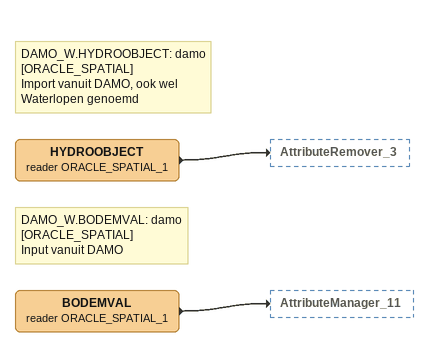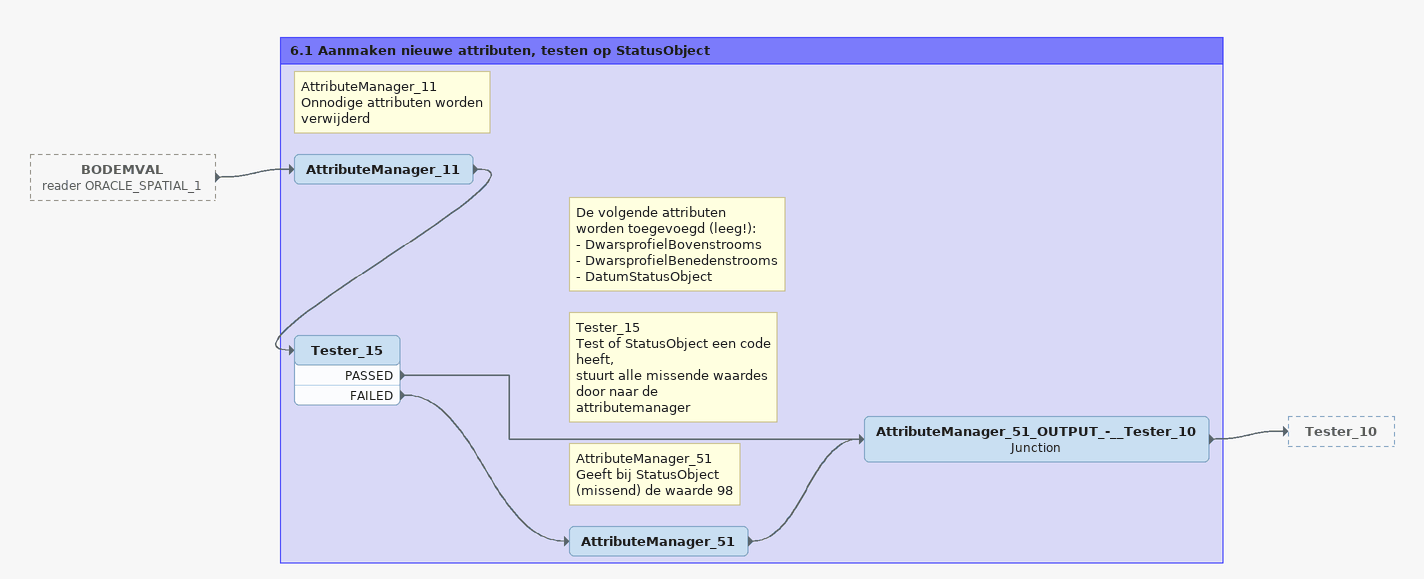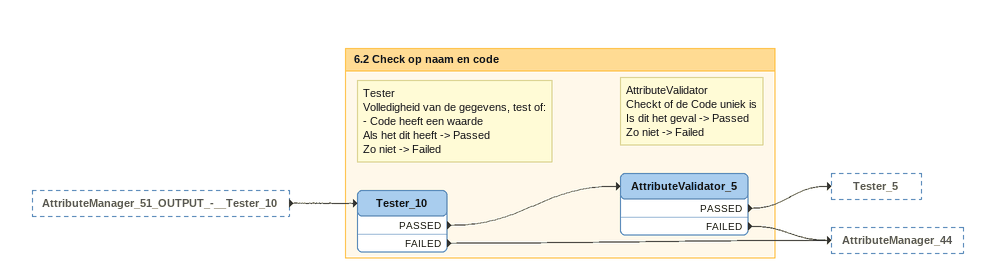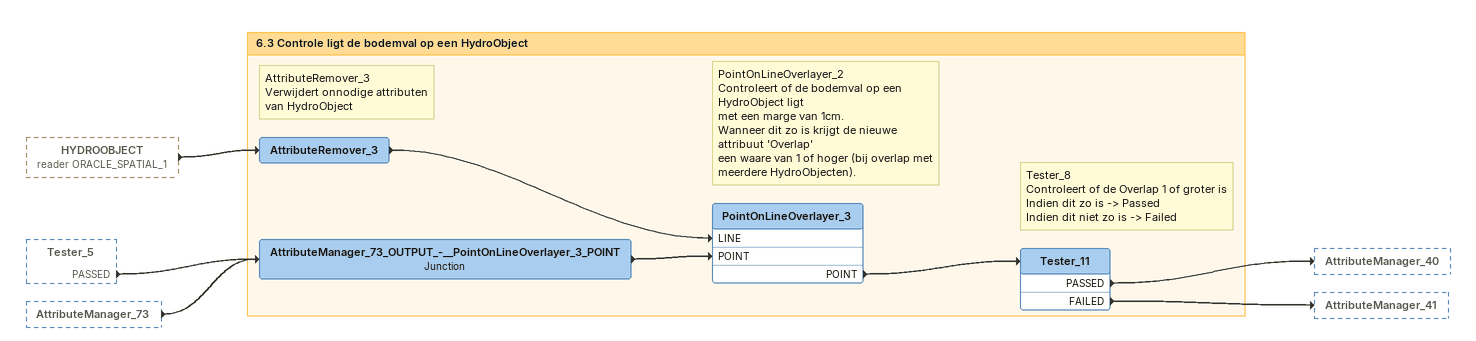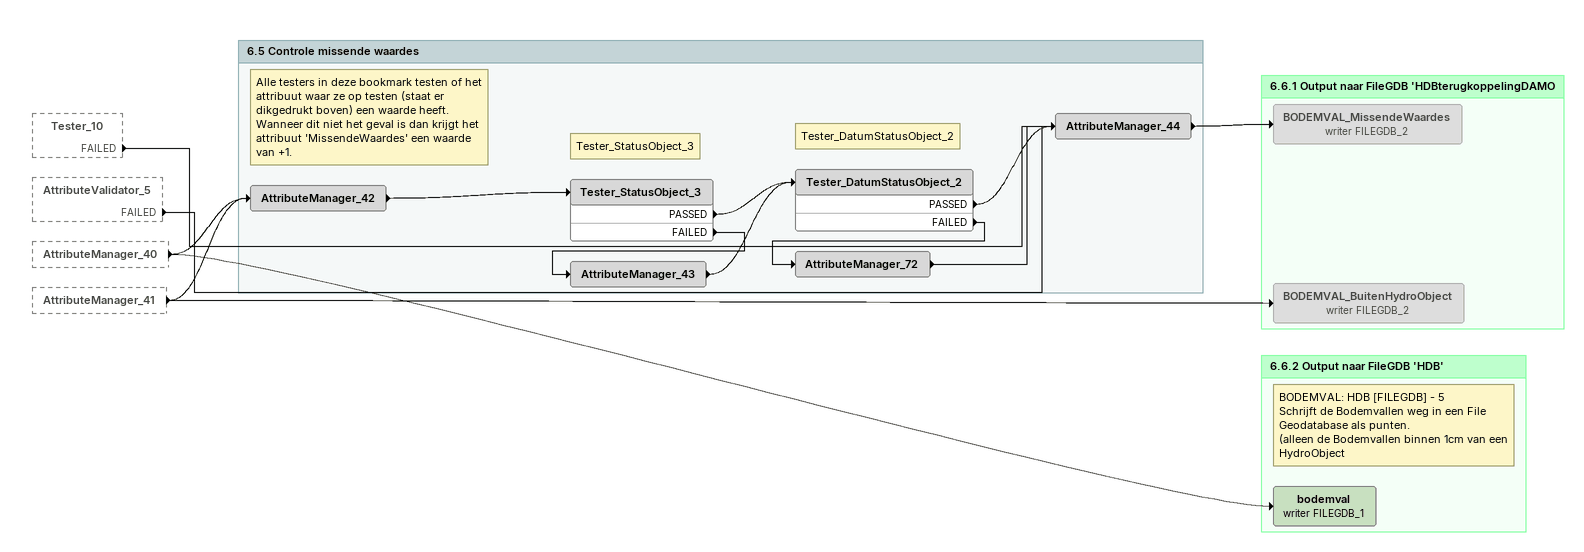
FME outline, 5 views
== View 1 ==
Note: DAMO_W.BODEMVAL: damo [ORACLE_SPATIAL] / Input vanuit DAMO
BODEMVAL (reader ORACLE_SPATIAL_1)
    -> AttributeManager_11
Note: DAMO_W.HYDROOBJECT: damo [ORACLE_SPATIAL] / Import vanuit DAMO, ook wel Waterlopen genoemd
HYDROOBJECT (reader ORACLE_SPATIAL_1)
    -> AttributeRemover_3

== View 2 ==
BODEMVAL (reader ORACLE_SPATIAL_1) [outside]
    -> AttributeManager_11

Bookmark: 6.1 Aanmaken nieuwe attributen, testen op StatusObject
Note: AttributeManager_11 / Onnodige attributen worden / verwijderd
Note: De volgende attributen / worden toegevoegd (leeg!): / - DwarsprofielBovenstrooms / - DwarsprofielBenedenstrooms / - DatumStatusObject
AttributeManager_11
    -> Tester_15
Note: Tester_15 / Test of StatusObject een code heeft, / stuurt alle missende waardes door naar de / attributemanager
Tester_15
    PASSED -> AttributeManager_51_OUTPUT_-__Tester_10
    FAILED -> AttributeManager_51
Note: AttributeManager_51 / Geeft bij StatusObject (missend) de waarde 98
AttributeManager_51
    -> AttributeManager_51_OUTPUT_-__Tester_10
AttributeManager_51_OUTPUT_-__Tester_10: Junction
    -> Tester_10

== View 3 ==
AttributeManager_51_OUTPUT_-__Tester_10 [outside]
    -> Tester_10

Bookmark: 6.2 Check op naam en code
Note: Tester / Volledigheid van de gegevens, test of: / - Code heeft een waarde / Als het dit heeft -> Passed / Zo niet -> Failed
Tester_10
    PASSED -> AttributeValidator_5
    FAILED -> AttributeManager_44
Note: AttributeValidator / Checkt of de Code uniek is / Is dit het geval -> Passed / Zo niet -> Failed
AttributeValidator_5
    PASSED -> Tester_5
    FAILED -> AttributeManager_44

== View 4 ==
HYDROOBJECT (reader ORACLE_SPATIAL_1) [outside]
    -> AttributeRemover_3
Tester_5 [outside]
    PASSED -> AttributeManager_73_OUTPUT_-__PointOnLineOverlayer_3_POINT
AttributeManager_73 [outside]
    -> AttributeManager_73_OUTPUT_-__PointOnLineOverlayer_3_POINT

Bookmark: 6.3 Controle ligt de bodemval op een HydroObject
AttributeManager_73_OUTPUT_-__PointOnLineOverlayer_3_POINT: Junction
    -> PointOnLineOverlayer_3 [POINT]
Note: AttributeRemover_3 / Verwijdert onnodige attributen / van HydroObject
AttributeRemover_3
    -> PointOnLineOverlayer_3 [LINE]
Note: PointOnLineOverlayer_2 / Controleert of de bodemval op een HydroObject ligt / met een marge van 1cm. / Wanneer dit zo is krijgt de nieuwe attribuut 'Overlap' / een waare van 1 of hoger (bij overlap met meerdere HydroObjecten).
PointOnLineOverlayer_3
    POINT -> Tester_11
Note: Tester_8 / Controleert of de Overlap 1 of groter is / Indien dit zo is -> Passed / Indien dit niet zo is -> Failed
Tester_11
    PASSED -> AttributeManager_40
    FAILED -> AttributeManager_41

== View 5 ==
Tester_10 [outside]
    FAILED -> AttributeManager_44
AttributeValidator_5 [outside]
    FAILED -> AttributeManager_44
AttributeManager_40 [outside]
    -> AttributeManager_42
    -> bodemval (writer FILEGDB_1)
AttributeManager_41 [outside]
    -> AttributeManager_42
    -> BODEMVAL_BuitenHydroObject (writer FILEGDB_2)

Bookmark: 6.6.1 Output naar FileGDB 'HDBterugkoppelingDAMO
BODEMVAL_BuitenHydroObject (writer FILEGDB_2) [off]
BODEMVAL_MissendeWaardes (writer FILEGDB_2) [off]

Bookmark: 6.5 Controle missende waardes
Note: Alle testers in deze bookmark testen of het attribuut waar ze op testen (staat er dikgedrukt boven) een waarde heeft. Wanneer dit niet het geval is dan krijgt het attribuut 'MissendeWaardes' een waarde van +1.
AttributeManager_42
    -> Tester_StatusObject_3
Note: Tester_StatusObject_3
Tester_StatusObject_3
    PASSED -> Tester_DatumStatusObject_2
    FAILED -> AttributeManager_43
AttributeManager_43
    -> Tester_DatumStatusObject_2
Note: Tester_DatumStatusObject_2
Tester_DatumStatusObject_2
    PASSED -> AttributeManager_44
    FAILED -> AttributeManager_72
AttributeManager_72
    -> AttributeManager_44
AttributeManager_44
    -> BODEMVAL_MissendeWaardes (writer FILEGDB_2)

Bookmark: 6.6.2 Output naar FileGDB 'HDB'
Note: BODEMVAL: HDB [FILEGDB] - 5 / Schrijft de Bodemvallen weg in een File Geodatabase als punten. / (alleen de Bodemvallen binnen 1cm van een HydroObject
bodemval (writer FILEGDB_1)
